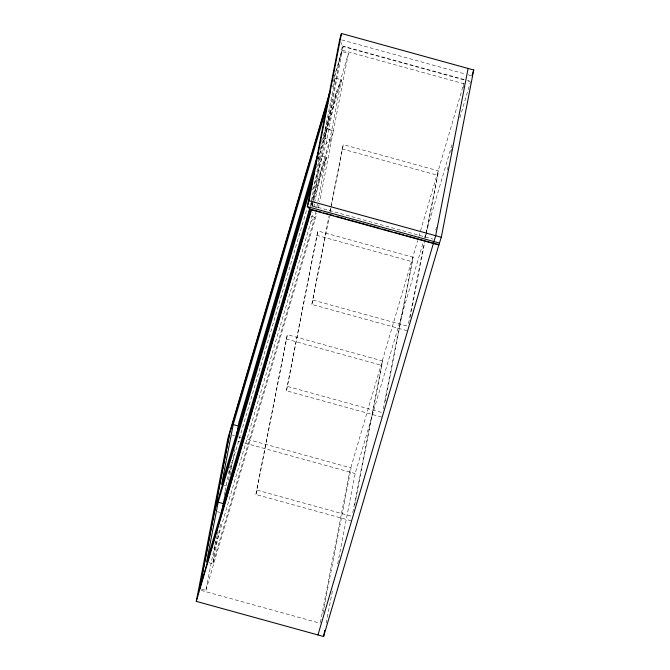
<?xml version="1.0" encoding="UTF-8"?>
<svg xmlns="http://www.w3.org/2000/svg" width="670" height="670" viewBox="0 0 670 670"><rect width="100%" height="100%" fill="white"/><g stroke="black" fill="none" stroke-linecap="round" stroke-linejoin="round"><path stroke-width="0.5" stroke-dasharray="3.35 2.51" d="M217.105 535.665L214.325 550.028L212.842 563.822L207.457 562.331M228.52 480.29L231.359 462.149M201.419 589.064L205.908 590.304L215.464 540.992M224.341 495.222L224.936 492.14M225.137 491.11L229.919 466.454M217.306 534.635L217.901 531.553M220.514 524.225L212.842 563.822L314.816 217.331L315.805 212.256M230.053 475.038L234.969 449.654M310.302 206.461L320.143 155.708L326.424 157.442L316.592 208.194M312.513 189.911L326.072 143.832L329.866 139.712L341.474 79.822L335.193 78.088L323.585 137.978L329.866 139.712L310.361 206.192M311.441 205.564L342.387 45.937L340.871 42.185M351.189 520.783L255.923 494.494L287.338 334.673L382.603 360.963L354.639 505.23M255.923 494.494L287.338 334.673M312.739 203.186L312.145 206.268L317.53 207.75M312.94 202.156L327.077 129.218L333.359 130.952L319.623 201.838M318.216 159.326L327.186 128.648L342.127 51.607L348.408 53.34L333.467 130.382L311.215 206.209M333.266 81.707L343.191 46.565L464.88 80.14M214.325 550.028L311.031 221.452L312.823 212.214M313.811 207.08L314.414 203.998M314.607 202.977L320.98 170.13L326.424 157.442L313.753 200.498M326.072 143.832L336.022 92.51L341.474 79.822L318.191 158.932M318.426 208.002L319.423 202.868M381.707 417.092L286.442 390.803L317.856 230.983L413.122 257.272L384.957 402.561M286.442 390.803L317.856 230.983M407.134 330.712L311.86 304.423L328.92 216.427M329.916 211.31L343.274 144.603L438.54 170.892L425.651 237.398M311.86 304.423L329.397 216.226M330.184 212.13L330.98 208.035M331.181 207.013L343.274 144.603M320.344 622.648L349.547 471.998L417.686 240.488M322.948 613.243L351.114 467.953L245.522 438.808M326.164 623.175L332.722 589.357M337.688 563.738L355.175 473.548L423.306 242.046M352.772 512.592L382.603 360.963M383.29 408.909L413.122 257.272M408.516 323.543L424.386 241.694M425.182 237.599L425.777 234.534M425.969 233.512L438.54 170.892M410.182 317.203L424.663 242.515M435.793 230.17L436.388 227.105M447.493 169.803L448.088 166.738M450.868 152.408L451.463 149.343M463.364 87.954L463.958 84.881M334.045 77.628L343.191 46.565M332.538 87.1L335.193 78.088M321.575 141.605L336.022 92.51M320.042 149.996L348.408 53.34M316.609 167.718L320.143 155.708M229.366 472.409L306.91 208.948M311.986 206.511L313.459 201.502M205.908 590.304L316.952 213.018M418.867 236.485L463.992 83.147M424.487 238.034L452.217 143.832M459.88 117.778L470.499 81.698M311.031 221.452L314.816 217.331L310.327 216.092M341.742 39.924L465.374 74.043M468.255 74.831L471.06 75.609M342.387 45.937L464.955 79.763M467.76 80.542L469.637 81.053M467.685 80.919L469.561 81.439M342.471 50.284L464.159 83.859M327.186 128.648L333.467 130.382M342.01 148.899L437.276 175.188M312.321 205.799L433.004 239.106M316.592 235.279L411.857 261.576M313.125 300.118L408.399 326.416M286.073 338.97L381.339 365.259M287.706 386.506L381.967 412.519M232.448 435.207L234.458 435.76M238.478 436.865L241.493 437.703M237.917 441.187L239.935 441.748M244.96 443.13L355.175 473.548M257.188 490.189L351.449 516.202M224.299 485.214L226.091 485.708M217.365 511.696L220.053 512.433M201.293 590.446L319.959 623.192"/><path stroke-width="1" d="M406.137 235.606L438.909 244.651L323.585 636.5L196.277 601.367L227.867 438.415L329.916 91.664M199.627 588.57L214.559 511.52L314.674 171.361M214.668 510.95L229.609 433.9M312.48 181.738L218.169 502.19L206.561 562.088L308.535 215.598L309.909 208.487M327.823 103.121L233.219 424.571L221.603 484.469L315.922 164.016M221.284 514.108L224.274 498.715L309.774 208.203M236.535 435.467L239.316 421.095L318.627 151.621M439.579 243.109L307.312 206.611L309.038 200.74L341.457 33.5L473.724 69.998L441.304 237.247L438.833 245.027L310.646 209.651L307.312 206.611L339.732 39.371L341.457 33.5M323.585 636.5L324.774 630.353M468.104 68.449L435.684 235.689L317.957 634.951M330.017 92.745L229.425 434.369L199.275 589.893L311.257 209.274M196.277 601.367L311.6 209.517L321.659 212.29M471.998 75.869L473.724 69.998M309.038 200.74L441.304 237.247M323.669 212.851L333.727 215.623M335.737 216.175L345.795 218.956M347.805 219.509L379.991 228.386M382 228.947L392.059 231.72M394.069 232.272L404.127 235.053M233.219 424.571L238.604 426.061M218.169 502.19L223.554 503.681M239.316 421.095L239.424 424.227"/></g></svg>
